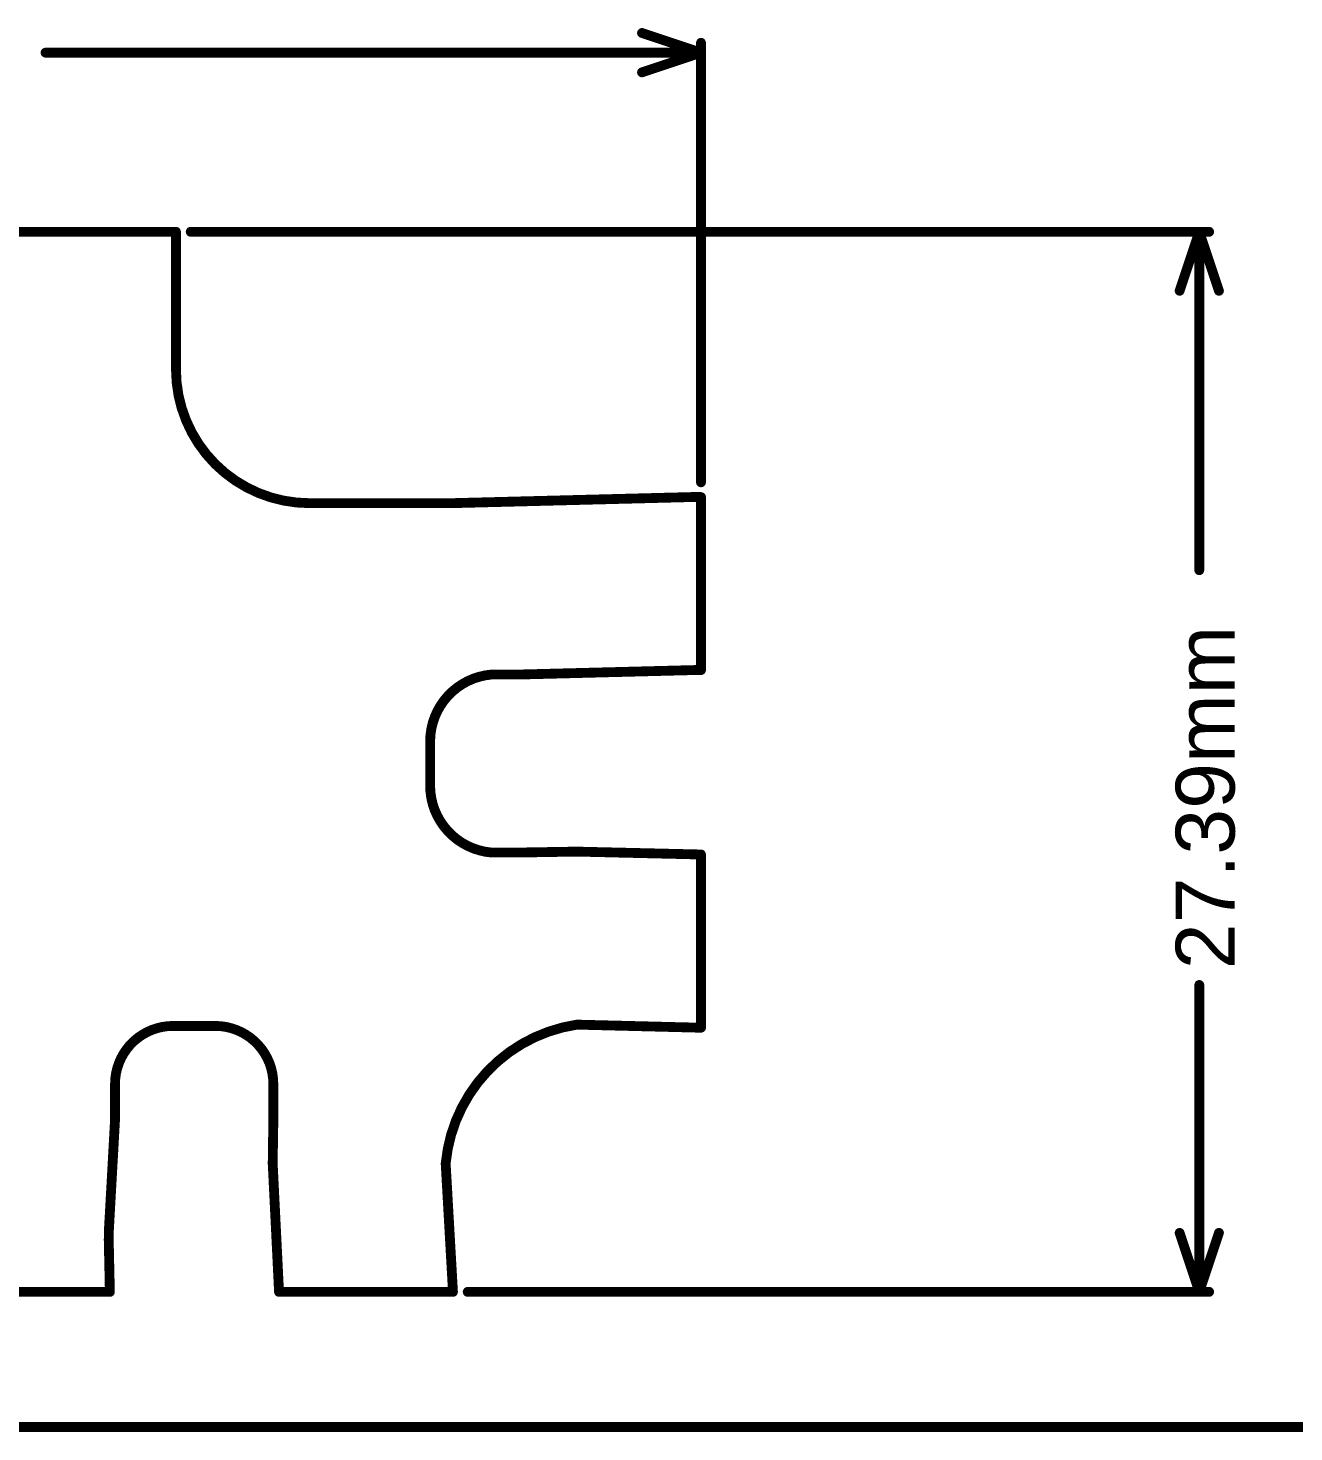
# Model space of a CAD drawing. Header units: inches. Extents: x -4.2 to 12.6, y -6.1 to 3.
# Drawn here: x 2.16 to 3.448, y -0.005 to 1.423 of the extents above; entities that cross this region are included whole.
import ezdxf

# ---------------------------------------------------------------- set-up
doc = ezdxf.new("R2010")
doc.units = ezdxf.units.IN
doc.header["$MEASUREMENT"] = 0
doc.layers.add('Dimension', color=6, linetype='Continuous')
doc.layers.add('Fabrication', color=76, linetype='Continuous')
doc.styles.add('Arial', font='', dxfattribs={"height": 0.2})
doc.styles.get('Arial').set_extended_font_data('Arial')

msp = doc.modelspace()

# ---------------------------------------------------------------- linework, layer by layer
at = {"layer": 'Dimension'}
msp.add_lwpolyline([(0.6622205, -5e-07, 0.01, 0.01, 0), (5.075, -5e-07, 0.01, 0.01, 0)], format="xyseb", dxfattribs=at)
at = {"layer": 'Fabrication'}
for points in [[(2.7847548, 1.4178867, 0.01, 0.01, 0), (2.8447548, 1.3978867, 0.01, 0.01, 0)], [(2.1778824, 1.3978867, 0.01, 0.01, 0), (2.8447548, 1.3978867, 0.01, 0.01, 0)], [(2.7847548, 1.3778867, 0.01, 0.01, 0), (2.8447548, 1.3978867, 0.01, 0.01, 0)], [(2.8447548, 0.9608714, 0.01, 0.01, 0), (2.8447548, 1.4078867, 0.01, 0.01, 0)], [(1.6608472, 1.2156834, 0.01, 0.01, 0), (2.3105672, 1.2156834, 0.01, 0.01, 0)], [(2.3105672, 1.0757593, 0.01, 0.01, 0), (2.3105672, 1.2156834, 0.01, 0.01, 0)], [(2.3255672, 1.2156834, 0.01, 0.01, 0), (3.3617548, 1.2156834, 0.01, 0.01, 0)], [(3.3317548, 1.1556834, 0.01, 0.01, 0), (3.3517548, 1.2156834, 0.01, 0.01, 0)], [(3.3517548, 1.2156834, 0.01, 0.01, 0), (3.3717548, 1.1556834, 0.01, 0.01, 0)], [(3.3517548, 0.8715033, 0.01, 0.01, 0), (3.3517548, 1.2156834, 0.01, 0.01, 0)], [(2.4466869, 0.9396396, 0.01, 0.01, -0.4142135623730951), (2.3105672, 1.0757593, 0.01, 0.01, 0)], [(2.4466869, 0.9396396, 0.01, 0.01, 0), (2.5907602, 0.9396396, 0.01, 0.01, 0)], [(2.5907602, 0.9396396, 0.01, 0.01, 0), (2.8354297, 0.9458794, 0.01, 0.01, 0)], [(2.8354297, 0.9458794, 0.01, 0.01, 0), (2.8364802, 0.9458797, 0.01, 0.01, 0)], [(2.835955, 0.9458796, 0.01, 0.01, 0), (2.8447548, 0.9458714, 0.01, 0.01, 0)], [(2.8447548, 0.7698867, 0.01, 0.01, 0), (2.8447548, 0.9458714, 0.01, 0.01, 0)], [(2.6597691, 0.7653581, 0.01, 0.01, 0), (2.8376891, 0.7698956, 0.01, 0.01, 0)], [(2.8376891, 0.7698956, 0.01, 0.01, 0), (2.8447548, 0.7698867, 0.01, 0.01, 0)], [(2.5691637, 0.6972931, 0.01, 0.01, -0.389016451855684), (2.6315637, 0.7653581, 0.01, 0.01, 0)], [(2.6315637, 0.7653581, 0.01, 0.01, 0), (2.6597691, 0.7653581, 0.01, 0.01, 0)], [(2.5691637, 0.6523545, 0.01, 0.01, 0), (2.5691637, 0.6972931, 0.01, 0.01, 0)], [(2.6314003, 0.584304, 0.01, 0.01, -0.3883257373484774), (2.5691637, 0.6523545, 0.01, 0.01, 0)], [(2.6314003, 0.584304, 0.01, 0.01, 0), (2.6597691, 0.584304, 0.01, 0.01, 0)], [(2.6597691, 0.584304, 0.01, 0.01, 0), (2.7184282, 0.5852592, 0.01, 0.01, 0)], [(2.7184282, 0.5852592, 0.01, 0.01, 0), (2.8447548, 0.5823069, 0.01, 0.01, 0)], [(2.8447548, 0.4061163, 0.01, 0.01, 0), (2.8447548, 0.5823069, 0.01, 0.01, 0)], [(3.3517548, 0.1374493, 0.01, 0.01, 0), (3.3517548, 0.4496294, 0.01, 0.01, 0)], [(2.5849804, 0.2679597, 0.01, 0.01, -0.3454005329415482), (2.7184662, 0.4092642, 0.01, 0.01, 0)], [(2.7184662, 0.4092642, 0.01, 0.01, 0), (2.8447548, 0.4061163, 0.01, 0.01, 0)], [(2.2485647, 0.3488929, 0.01, 0.01, -0.4142135623730951), (2.3076198, 0.407948, 0.01, 0.01, 0)], [(2.3076198, 0.4079481, 0.01, 0.01, 0), (2.3505614, 0.4079481, 0.01, 0.01, 0)], [(2.3505614, 0.407948, 0.01, 0.01, -0.4142135623730951), (2.4096165, 0.3488929, 0.01, 0.01, 0)], [(2.2485647, 0.3125393, 0.01, 0.01, 0), (2.2485647, 0.3488929, 0.01, 0.01, 0)], [(2.4096165, 0.3052725, 0.01, 0.01, 0), (2.4096165, 0.3488929, 0.01, 0.01, 0)], [(2.2421914, 0.1981538, 0.01, 0.01, 0), (2.2485647, 0.3125393, 0.01, 0.01, 0)], [(2.4089865, 0.2678932, 0.01, 0.01, 0), (2.409514, 0.3052725, 0.01, 0.01, 0)], [(2.409514, 0.3052725, 0.01, 0.01, 0), (2.4096165, 0.3052725, 0.01, 0.01, 0)], [(2.4089865, 0.2678932, 0.01, 0.01, 0), (2.415427, 0.1374493, 0.01, 0.01, 0)], [(2.5849804, 0.2679597, 0.01, 0.01, 0), (2.5923924, 0.1374493, 0.01, 0.01, 0)], [(2.2421615, 0.1897259, 0.01, 0.01, 0), (2.2421914, 0.1981538, 0.01, 0.01, 0)], [(3.3317548, 0.1974493, 0.01, 0.01, 0), (3.3517548, 0.1374493, 0.01, 0.01, 0)], [(3.3517548, 0.1374493, 0.01, 0.01, 0), (3.3717548, 0.1974493, 0.01, 0.01, 0)], [(2.2421615, 0.1897259, 0.01, 0.01, 0), (2.2433114, 0.1374493, 0.01, 0.01, 0)], [(2.066357, 0.1374493, 0.01, 0.01, 0), (2.2433114, 0.1374493, 0.01, 0.01, 0)], [(2.415427, 0.1374493, 0.01, 0.01, 0), (2.5923924, 0.1374493, 0.01, 0.01, 0)], [(2.6073924, 0.1374493, 0.01, 0.01, 0), (3.3617548, 0.1374493, 0.01, 0.01, 0)]]:
    msp.add_lwpolyline(points, format="xyseb", dxfattribs=at)
for points in [[(2.7822548, 1.4178867, 0.005, 0.005, 1), (2.7872548, 1.4178867, 0.005, 0.005, 1)], [(2.1753824, 1.3978867, 0.005, 0.005, 1), (2.1803824, 1.3978867, 0.005, 0.005, 1)], [(2.8422548, 1.4078867, 0.005, 0.005, 1), (2.8472548, 1.4078867, 0.005, 0.005, 1)], [(2.8422548, 1.3978867, 0.005, 0.005, 1), (2.8472548, 1.3978867, 0.005, 0.005, 1)], [(2.8422548, 1.3978867, 0.005, 0.005, 1), (2.8472548, 1.3978867, 0.005, 0.005, 1)], [(2.8422548, 1.3978867, 0.005, 0.005, 1), (2.8472548, 1.3978867, 0.005, 0.005, 1)], [(2.7822548, 1.3778867, 0.005, 0.005, 1), (2.7872548, 1.3778867, 0.005, 0.005, 1)], [(2.3080672, 1.2156834, 0.005, 0.005, 1), (2.3130672, 1.2156834, 0.005, 0.005, 1)], [(2.3080672, 1.2156834, 0.005, 0.005, 1), (2.3130672, 1.2156834, 0.005, 0.005, 1)], [(2.3230672, 1.2156834, 0.005, 0.005, 1), (2.3280672, 1.2156834, 0.005, 0.005, 1)], [(3.3492548, 1.2156834, 0.005, 0.005, 1), (3.3542548, 1.2156834, 0.005, 0.005, 1)], [(3.3492548, 1.2156834, 0.005, 0.005, 1), (3.3542548, 1.2156834, 0.005, 0.005, 1)], [(3.3492548, 1.2156834, 0.005, 0.005, 1), (3.3542548, 1.2156834, 0.005, 0.005, 1)], [(3.3592548, 1.2156834, 0.005, 0.005, 1), (3.3642548, 1.2156834, 0.005, 0.005, 1)], [(3.3292548, 1.1556834, 0.005, 0.005, 1), (3.3342548, 1.1556834, 0.005, 0.005, 1)], [(3.3692548, 1.1556834, 0.005, 0.005, 1), (3.3742548, 1.1556834, 0.005, 0.005, 1)], [(2.3080672, 1.0757593, 0.005, 0.005, 1), (2.3130672, 1.0757593, 0.005, 0.005, 1)], [(2.3080672, 1.0757593, 0.005, 0.005, 1), (2.3130672, 1.0757593, 0.005, 0.005, 1)], [(2.8422548, 0.9608714, 0.005, 0.005, 1), (2.8472548, 0.9608714, 0.005, 0.005, 1)], [(2.4441869, 0.9396396, 0.005, 0.005, 1), (2.4491869, 0.9396396, 0.005, 0.005, 1)], [(2.4441869, 0.9396396, 0.005, 0.005, 1), (2.4491869, 0.9396396, 0.005, 0.005, 1)], [(2.5882602, 0.9396396, 0.005, 0.005, 1), (2.5932602, 0.9396396, 0.005, 0.005, 1)], [(2.5882602, 0.9396396, 0.005, 0.005, 1), (2.5932602, 0.9396396, 0.005, 0.005, 1)], [(2.8329297, 0.9458794, 0.005, 0.005, 1), (2.8379297, 0.9458794, 0.005, 0.005, 1)], [(2.8329297, 0.9458794, 0.005, 0.005, 1), (2.8379297, 0.9458794, 0.005, 0.005, 1)], [(2.833455, 0.9458796, 0.005, 0.005, 1), (2.838455, 0.9458796, 0.005, 0.005, 1)], [(2.8339802, 0.9458797, 0.005, 0.005, 1), (2.8389802, 0.9458797, 0.005, 0.005, 1)], [(2.8422548, 0.9458714, 0.005, 0.005, 1), (2.8472548, 0.9458714, 0.005, 0.005, 1)], [(2.8422548, 0.9458714, 0.005, 0.005, 1), (2.8472548, 0.9458714, 0.005, 0.005, 1)], [(3.3492548, 0.8715033, 0.005, 0.005, 1), (3.3542548, 0.8715033, 0.005, 0.005, 1)], [(2.8351891, 0.7698956, 0.005, 0.005, 1), (2.8401891, 0.7698956, 0.005, 0.005, 1)], [(2.8351891, 0.7698956, 0.005, 0.005, 1), (2.8401891, 0.7698956, 0.005, 0.005, 1)], [(2.8422548, 0.7698867, 0.005, 0.005, 1), (2.8472548, 0.7698867, 0.005, 0.005, 1)], [(2.8422548, 0.7698867, 0.005, 0.005, 1), (2.8472548, 0.7698867, 0.005, 0.005, 1)], [(2.6290637, 0.7653581, 0.005, 0.005, 1), (2.6340637, 0.7653581, 0.005, 0.005, 1)], [(2.6290637, 0.7653581, 0.005, 0.005, 1), (2.6340637, 0.7653581, 0.005, 0.005, 1)], [(2.6572691, 0.7653581, 0.005, 0.005, 1), (2.6622691, 0.7653581, 0.005, 0.005, 1)], [(2.6572691, 0.7653581, 0.005, 0.005, 1), (2.6622691, 0.7653581, 0.005, 0.005, 1)], [(2.5666637, 0.6972931, 0.005, 0.005, 1), (2.5716637, 0.6972931, 0.005, 0.005, 1)], [(2.5666637, 0.6972931, 0.005, 0.005, 1), (2.5716637, 0.6972931, 0.005, 0.005, 1)], [(2.5666637, 0.6523545, 0.005, 0.005, 1), (2.5716637, 0.6523545, 0.005, 0.005, 1)], [(2.5666637, 0.6523545, 0.005, 0.005, 1), (2.5716637, 0.6523545, 0.005, 0.005, 1)], [(2.6289003, 0.584304, 0.005, 0.005, 1), (2.6339003, 0.584304, 0.005, 0.005, 1)], [(2.6289003, 0.584304, 0.005, 0.005, 1), (2.6339003, 0.584304, 0.005, 0.005, 1)], [(2.6572691, 0.584304, 0.005, 0.005, 1), (2.6622691, 0.584304, 0.005, 0.005, 1)], [(2.6572691, 0.584304, 0.005, 0.005, 1), (2.6622691, 0.584304, 0.005, 0.005, 1)], [(2.7159282, 0.5852592, 0.005, 0.005, 1), (2.7209282, 0.5852592, 0.005, 0.005, 1)], [(2.7159282, 0.5852592, 0.005, 0.005, 1), (2.7209282, 0.5852592, 0.005, 0.005, 1)], [(2.8422548, 0.5823069, 0.005, 0.005, 1), (2.8472548, 0.5823069, 0.005, 0.005, 1)], [(2.8422548, 0.5823069, 0.005, 0.005, 1), (2.8472548, 0.5823069, 0.005, 0.005, 1)], [(3.3492548, 0.4496294, 0.005, 0.005, 1), (3.3542548, 0.4496294, 0.005, 0.005, 1)], [(2.7159662, 0.4092642, 0.005, 0.005, 1), (2.7209662, 0.4092642, 0.005, 0.005, 1)], [(2.7159662, 0.4092642, 0.005, 0.005, 1), (2.7209662, 0.4092642, 0.005, 0.005, 1)], [(2.3051198, 0.4079481, 0.005, 0.005, 1), (2.3101198, 0.4079481, 0.005, 0.005, 1)], [(2.3051198, 0.407948, 0.005, 0.005, 1), (2.3101198, 0.407948, 0.005, 0.005, 1)], [(2.3480614, 0.4079481, 0.005, 0.005, 1), (2.3530614, 0.4079481, 0.005, 0.005, 1)], [(2.3480614, 0.407948, 0.005, 0.005, 1), (2.3530614, 0.407948, 0.005, 0.005, 1)], [(2.8422548, 0.4061163, 0.005, 0.005, 1), (2.8472548, 0.4061163, 0.005, 0.005, 1)], [(2.8422548, 0.4061163, 0.005, 0.005, 1), (2.8472548, 0.4061163, 0.005, 0.005, 1)], [(2.2460647, 0.3488929, 0.005, 0.005, 1), (2.2510647, 0.3488929, 0.005, 0.005, 1)], [(2.2460647, 0.3488929, 0.005, 0.005, 1), (2.2510647, 0.3488929, 0.005, 0.005, 1)], [(2.4071165, 0.3488929, 0.005, 0.005, 1), (2.4121165, 0.3488929, 0.005, 0.005, 1)], [(2.4071165, 0.3488929, 0.005, 0.005, 1), (2.4121165, 0.3488929, 0.005, 0.005, 1)], [(2.2460647, 0.3125393, 0.005, 0.005, 1), (2.2510647, 0.3125393, 0.005, 0.005, 1)], [(2.2460647, 0.3125393, 0.005, 0.005, 1), (2.2510647, 0.3125393, 0.005, 0.005, 1)], [(2.407014, 0.3052725, 0.005, 0.005, 1), (2.412014, 0.3052725, 0.005, 0.005, 1)], [(2.407014, 0.3052725, 0.005, 0.005, 1), (2.412014, 0.3052725, 0.005, 0.005, 1)], [(2.4071165, 0.3052725, 0.005, 0.005, 1), (2.4121165, 0.3052725, 0.005, 0.005, 1)], [(2.4071165, 0.3052725, 0.005, 0.005, 1), (2.4121165, 0.3052725, 0.005, 0.005, 1)], [(2.4064865, 0.2678932, 0.005, 0.005, 1), (2.4114865, 0.2678932, 0.005, 0.005, 1)], [(2.4064865, 0.2678932, 0.005, 0.005, 1), (2.4114865, 0.2678932, 0.005, 0.005, 1)], [(2.5824804, 0.2679597, 0.005, 0.005, 1), (2.5874804, 0.2679597, 0.005, 0.005, 1)], [(2.5824804, 0.2679597, 0.005, 0.005, 1), (2.5874804, 0.2679597, 0.005, 0.005, 1)], [(2.2396914, 0.1981538, 0.005, 0.005, 1), (2.2446914, 0.1981538, 0.005, 0.005, 1)], [(2.2396914, 0.1981538, 0.005, 0.005, 1), (2.2446914, 0.1981538, 0.005, 0.005, 1)], [(3.3292548, 0.1974493, 0.005, 0.005, 1), (3.3342548, 0.1974493, 0.005, 0.005, 1)], [(3.3692548, 0.1974493, 0.005, 0.005, 1), (3.3742548, 0.1974493, 0.005, 0.005, 1)], [(2.2396615, 0.1897259, 0.005, 0.005, 1), (2.2446615, 0.1897259, 0.005, 0.005, 1)], [(2.2396615, 0.1897259, 0.005, 0.005, 1), (2.2446615, 0.1897259, 0.005, 0.005, 1)], [(2.2408114, 0.1374493, 0.005, 0.005, 1), (2.2458114, 0.1374493, 0.005, 0.005, 1)], [(2.2408114, 0.1374493, 0.005, 0.005, 1), (2.2458114, 0.1374493, 0.005, 0.005, 1)], [(2.412927, 0.1374493, 0.005, 0.005, 1), (2.417927, 0.1374493, 0.005, 0.005, 1)], [(2.412927, 0.1374493, 0.005, 0.005, 1), (2.417927, 0.1374493, 0.005, 0.005, 1)], [(2.5898924, 0.1374493, 0.005, 0.005, 1), (2.5948924, 0.1374493, 0.005, 0.005, 1)], [(2.5898924, 0.1374493, 0.005, 0.005, 1), (2.5948924, 0.1374493, 0.005, 0.005, 1)], [(2.6048924, 0.1374493, 0.005, 0.005, 1), (2.6098924, 0.1374493, 0.005, 0.005, 1)], [(3.3492548, 0.1374493, 0.005, 0.005, 1), (3.3542548, 0.1374493, 0.005, 0.005, 1)], [(3.3492548, 0.1374493, 0.005, 0.005, 1), (3.3542548, 0.1374493, 0.005, 0.005, 1)], [(3.3492548, 0.1374493, 0.005, 0.005, 1), (3.3542548, 0.1374493, 0.005, 0.005, 1)], [(3.3592548, 0.1374493, 0.005, 0.005, 1), (3.3642548, 0.1374493, 0.005, 0.005, 1)]]:
    msp.add_lwpolyline(points, format="xyseb", close=True, dxfattribs=at)

# ---------------------------------------------------------------- texts
at = {"layer": 'Fabrication', "style": 'Arial'}
msp.add_text('27.39mm', height=0.06, rotation=90, dxfattribs=at).set_placement((3.3877451, 0.4656294))

doc.saveas('drawing.dxf')
